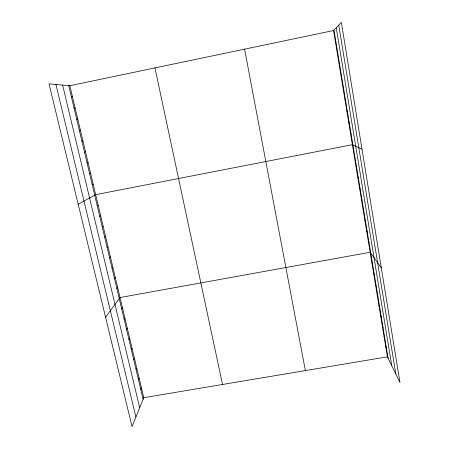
<?xml version="1.0" encoding="UTF-8"?>
<svg xmlns="http://www.w3.org/2000/svg" width="449" height="449" viewBox="0 0 449 449"><rect width="100%" height="100%" fill="white"/><g stroke="black" fill="none" stroke-linecap="round" stroke-linejoin="round"><path stroke-width="0.67" d="M69.864 85.725L143.764 397.691L132.045 426.55L49.031 83.873L69.864 85.725L333.545 30.532L341.369 22.45L399.969 382.531L387.42 356.826L333.545 30.532M140.79 389.474L141.452 387.93M138.449 379.601L139.123 378.109M136.098 369.679L136.782 368.236M133.729 359.7L134.431 358.308M131.349 349.664L132.068 348.323M128.953 339.573L129.688 338.277M126.545 329.42L127.297 328.18M124.126 319.211L124.889 318.021M121.69 308.94L122.47 307.806M105.549 317.19L120.035 297.535L370.156 252.271L381.313 267.879M116.847 288.533L117.66 287.506M114.444 278.397L115.275 277.42M112.026 268.199L112.867 267.278M109.595 257.951L110.454 257.081M107.148 247.635L108.024 246.827M104.69 237.268L105.582 236.511M335.482 42.262L335.919 41.892M102.215 226.84L103.124 226.139M99.729 216.351L100.655 215.711M337.407 53.919L337.85 53.622M97.225 205.799L98.168 205.215M78.188 204.222L95.671 194.664L352.392 144.685L361.995 149.191M339.321 65.503L339.775 65.279M92.18 184.517L93.156 184.051M89.632 173.785L90.625 173.381M87.072 162.987L88.083 162.645M341.218 77.02L341.689 76.863M84.496 152.132L85.523 151.846M81.909 141.21L82.953 140.986M343.109 88.464L343.586 88.38M143.764 397.691L387.42 356.826M79.299 130.221L80.365 130.064M76.678 119.17L77.761 119.075M344.989 99.846L345.477 99.824M74.04 108.052L75.146 108.024M71.391 96.872L72.513 96.905M346.858 111.156L347.352 111.206M348.71 122.397L349.221 122.515M350.557 133.572L351.073 133.757M354.216 155.73L354.749 156.039M356.029 166.708L356.573 167.084M357.831 177.624L358.381 178.057M359.621 188.473L360.182 188.973M361.4 199.261L361.973 199.822M363.174 209.986L363.752 210.609M364.936 220.65L365.52 221.329M366.687 231.246L367.282 231.987M368.427 241.787L369.027 242.589M371.929 263.002L372.547 263.917M373.691 273.671L374.32 274.648M375.443 284.279L376.077 285.311M377.182 294.825L377.828 295.913M378.911 305.309L379.568 306.454M380.634 315.737L381.296 316.932M382.346 326.097L383.014 327.349M384.047 336.402L384.72 337.71M385.736 346.645L386.421 348.003M55.957 84.491L135.918 417.014M62.636 85.085L139.673 407.759M68.725 85.624L143.119 399.284M154.95 67.917L222.536 384.479M244.582 49.154L305.359 370.588M338.765 25.144L395.816 374.023M336.25 27.737L391.786 365.778M333.972 30.094L388.11 358.24"/></g></svg>
